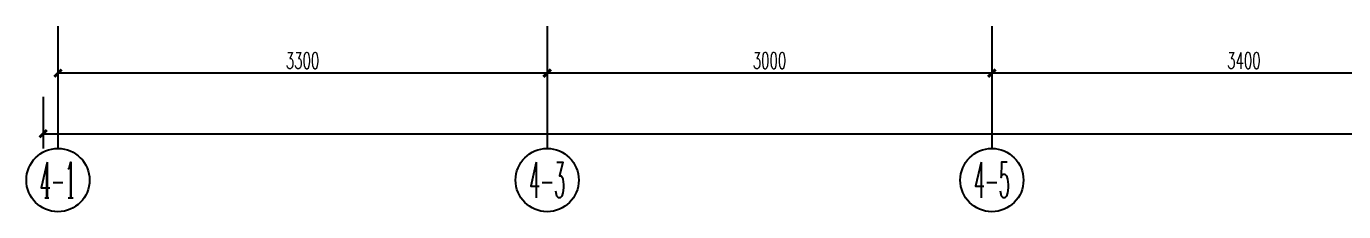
# Model space of a CAD drawing. Extents: x 184967 to 628822, y -100826 to 121332.
# Drawn here: x 256512 to 265398, y -4229 to -2977 of the extents above; entities that cross this region are included whole.
import ezdxf
from ezdxf.enums import TextEntityAlignment as Align

# ---------------------------------------------------------------- set-up
doc = ezdxf.new("R2010")
doc.units = 0
doc.header["$MEASUREMENT"] = 0
for name, color, linetype in [('AXIS_TEXT', 7, 'Continuous'), ('PUB_DIM', 3, 'Continuous'), ('WALL', 145, 'Continuous')]:
    doc.layers.add(name, color=color, linetype=linetype)
doc.styles.add('_TCH_AXIS', font='COMPLEX', dxfattribs={"bigfont": 'GBCBIG'})
doc.styles.add('COMPLEX', font='COMPLEX')
doc.styles.add('尺寸标注', font='txt.shx', dxfattribs={"width": 0.6, "height": 110})
doc.dimstyles.new('1-50', dxfattribs={"dimscale": 50, "dimtxt": 110, "dimasz": 1, "dimexe": 2, "dimexo": 2, "dimgap": 0.6, "dimtad": 1, "dimdec": 0, "dimrnd": 5, "dimtxsty": '尺寸标注', "dimblk": 'ARCHTICK', "dimcen": 2.5, "dimclrd": 251, "dimclre": 251, "dimclrt": 50, "dimadec": 0, "dimazin": 0, "dimtfac": 1, "dimtdec": 0, "dimtix": 1, "dimtmove": 2, "dimatfit": 3, "dimldrblk": 'DOT', "dimfxl": 0, "dimarcsym": 0})

# ---------------------------------------------------------------- blocks, each defined once
blk = doc.blocks.new('_ArchTick')
at = {"color": 0, "linetype": 'ByBlock', "const_width": 0.4}
blk.add_lwpolyline([(-0.5, -0.5), (0.5, 0.5)], dxfattribs=at)
blk = doc.blocks.new('*D762')
at = {"layer": 'Defpoints', "color": 0, "linetype": 'ByBlock', "transparency": 16777216}
for p in [(256625.2, -2977.5), (295525.2, -2977.5), (295525.2, -3702.7)]:
    blk.add_point(p, dxfattribs=at)
at = {"layer": 'PUB_DIM', "color": 251, "lineweight": -2, "transparency": 16777216}
for p, q in [((256625.2, -3452.7), (256625.2, -3802.7)), ((295525.2, -3452.7), (295525.2, -3802.7)), ((256625.2, -3702.7), (295525.2, -3702.7))]:
    blk.add_line(p, q, dxfattribs=at)
at = {"layer": 'PUB_DIM', "color": 251, "linetype": 'ByBlock', "lineweight": -2, "transparency": 16777216, "xscale": 50, "yscale": 50, "zscale": 50, "rotation": 180}
blk.add_blockref('_ArchTick', (256625.2, -3702.7), dxfattribs=at)
at = {"layer": 'PUB_DIM', "color": 251, "linetype": 'ByBlock', "lineweight": -2, "transparency": 16777216, "xscale": 50, "yscale": 50, "zscale": 50}
blk.add_blockref('_ArchTick', (295525.2, -3702.7), dxfattribs=at)
at = {"layer": 'PUB_DIM', "color": 50, "linetype": 'ByBlock', "transparency": 16777216, "insert": (276075.2, -3617.7), "char_height": 110, "attachment_point": 5, "style": '尺寸标注'}
blk.add_mtext('38900', dxfattribs=at)
blk = doc.blocks.new('_Dot')
at = {"color": 0, "linetype": 'ByBlock', "lineweight": -2}
blk.add_line((-0.5, 0), (-1, 0), dxfattribs=at)
at = {"color": 0, "linetype": 'ByBlock', "const_width": 0.5}
blk.add_lwpolyline([(-0.25, 0, 1), (0.25, 0, 1)], format="xyb", close=True, dxfattribs=at)
blk = doc.blocks.new('_AXISO')
blk.add_circle((0, 0), 0.5)
at = {"layer": 'AXIS_TEXT', "style": 'COMPLEX', "width": 1.041667}
blk.add_attdef('A', text='', height=0.56, dxfattribs=at).set_placement((-0.25, -0.28), (0.25, -0.28), align=Align.FIT)
blk = doc.blocks.new('*D772')
at = {"layer": 'Defpoints', "color": 0, "linetype": 'ByBlock', "transparency": 16777216}
for p in [(263025.2, -2977.5), (266425.2, -2977.5), (263025.2, -3293.8)]:
    blk.add_point(p, dxfattribs=at)
at = {"layer": 'WALL', "color": 251, "lineweight": -2, "transparency": 16777216}
for p, q in [((263025.2, -3077.5), (263025.2, -3393.8)), ((266425.2, -3077.5), (266425.2, -3393.8)), ((266425.2, -3293.8), (263025.2, -3293.8))]:
    blk.add_line(p, q, dxfattribs=at)
at = {"layer": 'WALL', "color": 251, "linetype": 'ByBlock', "lineweight": -2, "transparency": 16777216, "xscale": 50, "yscale": 50, "zscale": 50, "rotation": 180}
blk.add_blockref('_ArchTick', (263025.2, -3293.8), dxfattribs=at)
at = {"layer": 'WALL', "color": 251, "linetype": 'ByBlock', "lineweight": -2, "transparency": 16777216, "xscale": 50, "yscale": 50, "zscale": 50}
blk.add_blockref('_ArchTick', (266425.2, -3293.8), dxfattribs=at)
at = {"layer": 'WALL', "color": 50, "linetype": 'ByBlock', "transparency": 16777216, "insert": (264725.2, -3208.8), "char_height": 110, "attachment_point": 5, "style": '尺寸标注'}
blk.add_mtext('3400', dxfattribs=at)
blk = doc.blocks.new('*D773')
at = {"layer": 'Defpoints', "color": 0, "linetype": 'ByBlock', "transparency": 16777216}
for p in [(260025.2, -2977.5), (263025.2, -2977.5), (260025.2, -3293.8)]:
    blk.add_point(p, dxfattribs=at)
at = {"layer": 'WALL', "color": 251, "lineweight": -2, "transparency": 16777216}
for p, q in [((260025.2, -3077.5), (260025.2, -3393.8)), ((263025.2, -3077.5), (263025.2, -3393.8)), ((263025.2, -3293.8), (260025.2, -3293.8))]:
    blk.add_line(p, q, dxfattribs=at)
at = {"layer": 'WALL', "color": 251, "linetype": 'ByBlock', "lineweight": -2, "transparency": 16777216, "xscale": 50, "yscale": 50, "zscale": 50, "rotation": 180}
blk.add_blockref('_ArchTick', (260025.2, -3293.8), dxfattribs=at)
at = {"layer": 'WALL', "color": 251, "linetype": 'ByBlock', "lineweight": -2, "transparency": 16777216, "xscale": 50, "yscale": 50, "zscale": 50}
blk.add_blockref('_ArchTick', (263025.2, -3293.8), dxfattribs=at)
at = {"layer": 'WALL', "color": 50, "linetype": 'ByBlock', "transparency": 16777216, "insert": (261525.2, -3208.8), "char_height": 110, "attachment_point": 5, "style": '尺寸标注'}
blk.add_mtext('3000', dxfattribs=at)
blk = doc.blocks.new('*D774')
at = {"layer": 'Defpoints', "color": 0, "linetype": 'ByBlock', "transparency": 16777216}
for p in [(256725.2, -2977.5), (260025.2, -2977.5), (256725.2, -3293.8)]:
    blk.add_point(p, dxfattribs=at)
at = {"layer": 'WALL', "color": 251, "lineweight": -2, "transparency": 16777216}
for p, q in [((256725.2, -3077.5), (256725.2, -3393.8)), ((260025.2, -3077.5), (260025.2, -3393.8)), ((260025.2, -3293.8), (256725.2, -3293.8))]:
    blk.add_line(p, q, dxfattribs=at)
at = {"layer": 'WALL', "color": 251, "linetype": 'ByBlock', "lineweight": -2, "transparency": 16777216, "xscale": 50, "yscale": 50, "zscale": 50, "rotation": 180}
blk.add_blockref('_ArchTick', (256725.2, -3293.8), dxfattribs=at)
at = {"layer": 'WALL', "color": 251, "linetype": 'ByBlock', "lineweight": -2, "transparency": 16777216, "xscale": 50, "yscale": 50, "zscale": 50}
blk.add_blockref('_ArchTick', (260025.2, -3293.8), dxfattribs=at)
at = {"layer": 'WALL', "color": 50, "linetype": 'ByBlock', "transparency": 16777216, "insert": (258375.2, -3208.8), "char_height": 110, "attachment_point": 5, "style": '尺寸标注'}
blk.add_mtext('3300', dxfattribs=at)

msp = doc.modelspace()

# ---------------------------------------------------------------- linework, layer by layer
at = {"layer": 'PUB_DIM', "linetype": 'ByBlock'}
for p, q in [((256725.2, -2977.5), (256725.2, -3802.3)), ((260025.2, -2977.5), (260025.2, -3802.3)), ((263025.2, -2977.5), (263025.2, -3802.3))]:
    msp.add_line(p, q, dxfattribs=at)

# ---------------------------------------------------------------- block references
ref = msp.add_blockref('_AXISO', (256725.2, -4015.7), dxfattribs=dict(at, xscale=426.6560000000001, yscale=426.6560000000001, zscale=426.6560000000001, rotation=180))
ref.add_attrib('A', '4-1', dxfattribs={"layer": 'AXIS_TEXT', "height": 241.35, "style": '_TCH_AXIS', "width": 0.375}).set_placement((256604.5, -4136.4), (256845.9, -4136.4), align=Align.FIT)
ref = msp.add_blockref('_AXISO', (260025.2, -4015.7), dxfattribs=dict(at, xscale=426.6560000000001, yscale=426.6560000000001, zscale=426.6560000000001, rotation=180))
ref.add_attrib('A', '4-3', dxfattribs={"layer": 'AXIS_TEXT', "height": 241.35, "style": '_TCH_AXIS', "width": 0.344262}).set_placement((259904.5, -4136.4), (260145.9, -4136.4), align=Align.FIT)
ref = msp.add_blockref('_AXISO', (263025.2, -4015.7), dxfattribs=dict(at, xscale=426.6560000000001, yscale=426.6560000000001, zscale=426.6560000000001, rotation=180))
ref.add_attrib('A', '4-5', dxfattribs={"layer": 'AXIS_TEXT', "height": 241.35, "style": '_TCH_AXIS', "width": 0.344262}).set_placement((262904.5, -4136.4), (263145.9, -4136.4), align=Align.FIT)

# ---------------------------------------------------------------- dimensions: what is measured, and where the dimension line sits
dim = msp.add_aligned_dim(p1=(256625.2, -2977.5), p2=(295525.2, -2977.5), distance=-725.2, dimstyle='1-50', override={"dimfxl": 5, "dimfxlon": 1}, dxfattribs=at)
dim.commit()
dim.dimension.update_dxf_attribs({"geometry": '*D762', "text_midpoint": (276075.2, -3617.7)})
at = {"layer": 'WALL', "color": 1, "linetype": 'ByBlock'}
for base, p1, p2, picture, middle in [((256725.2, -3293.8), (260025.2, -2977.5), (256725.2, -2977.5), '*D774', (258375.2, -3208.8)), ((260025.2, -3293.8), (263025.2, -2977.5), (260025.2, -2977.5), '*D773', (261525.2, -3208.8)), ((263025.2, -3293.8), (266425.2, -2977.5), (263025.2, -2977.5), '*D772', (264725.2, -3208.8))]:
    dim = msp.add_linear_dim(base=base, p1=p1, p2=p2, angle=180, dimstyle='1-50', override={"dimfxl": 5, "dimfxlon": 1}, dxfattribs=at)
    dim.commit()
    dim.dimension.update_dxf_attribs({"geometry": picture, "text_midpoint": middle})

doc.saveas('drawing.dxf')
